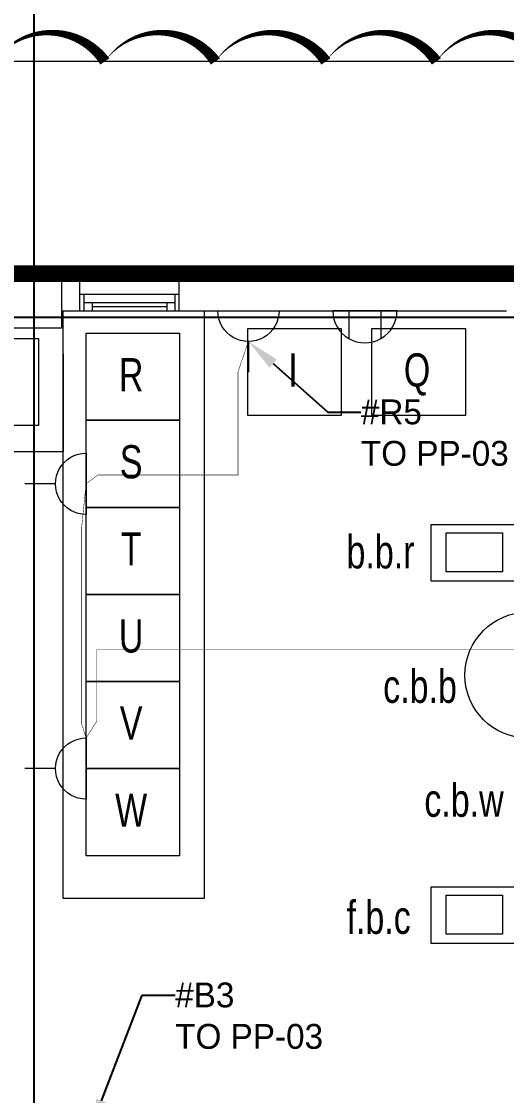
# Model space of a CAD drawing. Header units: metres. Extents: x 75097 to 220695, y -1557923 to -1361206.
# Drawn here: x 202437 to 205363, y -1459931 to -1453452 of the extents above; entities that cross this region are included whole.
import ezdxf
from ezdxf import colors
from ezdxf.entities.mleader import LeaderData, LeaderLine
from ezdxf.math import Vec2, Vec3

# ---------------------------------------------------------------- set-up
doc = ezdxf.new("R2010")
doc.units = ezdxf.units.M
doc.linetypes.add('DASHED2', pattern=[0.375, 0.25, -0.125])
doc.layers.get('0').update_dxf_attribs({"lineweight": 0})
for name, color, linetype, lineweight in [('A-100 - Copy$0$Aluminum', 8, 'Continuous', 0), ('A-100 - Copy$0$Medical Equipment and Furniture', 8, 'Continuous', 0), ('A-100 - Copy$0$Proj', 8, 'Continuous', 0), ('A-100 - Copy$0$Structure', 8, 'Continuous', 9), ('A-100 - Copy$0$Walls', 8, 'Continuous', 0)]:
    doc.layers.add(name, color=color, linetype=linetype, lineweight=lineweight)
doc.layers.add('A-100 - Copy$0$axes', color=8, linetype='Continuous')
for name, color, linetype, lineweight, true_color in [('E-POWR', 7, 'Continuous', 9, 0x4e7e3e), ('EXF', 7, 'Continuous', 0, 0x4e7e3e), ('REV 01', 7, 'Continuous', 0, 0xe41b4d)]:
    doc.layers.add(name, color=color, linetype=linetype, lineweight=lineweight, true_color=true_color)
doc.styles.add('A-100 - Copy$0$X3G_ENTITY_2587EA', font='swisscl.ttf', dxfattribs={"height": 200})
doc.styles.get("Standard").update_dxf_attribs({"font": 'GOTHIC.TTF'})

# ---------------------------------------------------------------- blocks, each defined once
blk = doc.blocks.new('MECH UPDATED')
at = {"layer": 'EXF', "color": 85, "elevation": 0}
for points in [[(101035.6, -1363352.2), (101035.5, -1363739)], [(101035.6, -1363448.9), (101203.1, -1363448.9)], [(101035.5, -1363642.3), (101203, -1363642.4)]]:
    blk.add_lwpolyline(points, dxfattribs=at)
at = {"layer": 'EXF', "color": 85}
blk.add_arc((101035.5, -1363545.6, 0), 193.4, 269.98538, 89.98538, dxfattribs=at)
blk = doc.blocks.new('A-100 - Copy')
at = {"layer": 'A-100 - Copy$0$Aluminum'}
for p, q in [((202788.3, -1455097.7, 0), (203388.3, -1455097.7, 0)), ((202813.3, -1455097.7, 0), (202813.3, -1455197.7, 0)), ((202813.3, -1455147.7, 0), (203363.3, -1455147.7, 0)), ((202863.3, -1455147.7, 0), (202863.3, -1455197.7, 0)), ((203313.3, -1455147.7, 0), (203313.3, -1455197.7, 0)), ((203363.3, -1455097.7, 0), (203363.3, -1455197.7, 0)), ((202788.3, -1455197.7, 0), (203388.3, -1455197.7, 0)), ((203313.3, -1455172.7, 0), (202863.3, -1455172.7, 0))]:
    blk.add_line(p, q, dxfattribs=at)
at = {"layer": 'A-100 - Copy$0$axes'}
for p, q in [((202513.3, -1477297.4, 0), (202513.3, -1451192.7, 0)), ((215795, -1455237.7, 2.4), (83877.8, -1455237.7, 2.4))]:
    blk.add_line(p, q, dxfattribs=at)
at = {"layer": 'A-100 - Copy$0$Medical Equipment and Furniture', "elevation": 0}
for points in [[(202688.3, -1455457.7), (202688.3, -1456047.7), (200288.3, -1456047.7), (200288.3, -1455197.7), (202248.3, -1455197.7)], [(202688.3, -1455197.7), (203538.3, -1455197.7), (203538.3, -1458742.7), (202688.3, -1458742.7), (202688.3, -1455197.7)]]:
    blk.add_lwpolyline(points, dxfattribs=at)
for points in [[(202827, -1455332.2), (203390.8, -1455332.2), (203390.8, -1455857.5), (202827, -1455857.5)], [(203803, -1455303.8), (204366.7, -1455303.8), (204366.7, -1455829.1), (203803, -1455829.1)], [(204551.7, -1455303.8), (205115.5, -1455303.8), (205115.5, -1455829.1), (204551.7, -1455829.1)], [(202827, -1455857.5), (203390.8, -1455857.5), (203390.8, -1456382.7), (202827, -1456382.7)], [(202827, -1456382.7), (203390.8, -1456382.7), (203390.8, -1456908), (202827, -1456908)], [(204907.8, -1456486.7), (206048.7, -1456486.7), (206048.7, -1456828.3), (204907.8, -1456828.3)], [(204998.9, -1456536.1), (205338.7, -1456536.1), (205338.7, -1456771.1), (204998.9, -1456771.1)], [(202827, -1456908), (203390.8, -1456908), (203390.8, -1457433.3), (202827, -1457433.3)], [(202827, -1457433.3), (203390.8, -1457433.3), (203390.8, -1457958.6), (202827, -1457958.6)], [(202827, -1457958.6), (203390.8, -1457958.6), (203390.8, -1458483.8), (202827, -1458483.8)], [(204907.8, -1458672.5), (206048.7, -1458672.5), (206048.7, -1459014.2), (204907.8, -1459014.2)], [(204998.9, -1458722), (205338.7, -1458722), (205338.7, -1458957), (204998.9, -1458957)]]:
    blk.add_lwpolyline(points, close=True, dxfattribs=at)
at = {"layer": 'A-100 - Copy$0$Medical Equipment and Furniture'}
blk.add_lwpolyline([(201976.6, -1455364.1), (202540.4, -1455364.1), (202540.4, -1455889.4), (201976.6, -1455889.4)], close=True, dxfattribs=at)
blk.add_circle((205492.7, -1457394.8, 0), 380.2, dxfattribs=at)
at = {"layer": 'A-100 - Copy$0$Proj'}
blk.add_line((202788.3, -1454972.7, 0), (203388.3, -1454972.7, 0), dxfattribs=at)
blk.add_lwpolyline([(188053.3, -1469902.7), (188053.3, -1471182.7), (211678.3, -1471182.7), (211678.3, -1453692.7), (188053.3, -1453692.7), (188053.3, -1454972.7)], dxfattribs=at)
at = {"layer": 'A-100 - Copy$0$Structure', "elevation": 0}
blk.add_lwpolyline([(202348.3, -1454972.7), (202678.3, -1454972.7), (202678.3, -1455302.7), (202348.3, -1455302.7)], close=True, dxfattribs=at)
at = {"layer": 'A-100 - Copy$0$Walls'}
for p, q in [((202678.3, -1454972.7, 0), (202788.3, -1454972.7, 0)), ((202788.3, -1455197.7, 0), (202788.3, -1454972.7, 0)), ((203388.3, -1454972.7, 0), (205363.3, -1454972.7, 0)), ((203388.3, -1455197.7, 0), (203388.3, -1454972.7, 0)), ((202678.3, -1455197.7, 0), (202788.3, -1455197.7, 0)), ((203388.3, -1455197.7, 0), (205363.3, -1455197.7, 0))]:
    blk.add_line(p, q, dxfattribs=at)
at = {"layer": 'A-100 - Copy$0$Medical Equipment and Furniture', "char_height": 200, "attachment_point": 2, "style": 'A-100 - Copy$0$X3G_ENTITY_2587EA'}
for s, insert in [('I', (204074.8, -1455454.1, 0)), ('Q', (204823.5, -1455454.1, 0)), ('R', (203098.8, -1455482.5, 0)), ('S', (203098.8, -1456007.8, 0)), ('T', (203098.8, -1456533.1, 0)), ('U', (203098.8, -1457058.3, 0)), ('V', (203098.8, -1457583.6, 0)), ('W', (203098.8, -1458108.9, 0))]:
    blk.add_mtext(s, dxfattribs=dict(at, insert=insert))
at = {"layer": 'A-100 - Copy$0$Medical Equipment and Furniture', "char_height": 200, "width": 3575.279, "attachment_point": 2, "style": 'A-100 - Copy$0$X3G_ENTITY_2587EA'}
for s, insert in [('\\pxql;b.b.r', (206185.7, -1456551, 0)), ('\\pxql;c.b.b', (206406.8, -1457362, 0)), ('\\pxql;c.b.w', (206655.3, -1458049.3, 0)), ('\\pxql;f.b.c', (206185.7, -1458755.5, 0))]:
    blk.add_mtext(s, dxfattribs=dict(at, insert=insert))
blk = doc.blocks.new('NORMAL SOCKET')
at = {"layer": 'E-POWR'}
for p, q in [((0, 308), (0, 615)), ((-308, 0), (308, 0))]:
    blk.add_line(p, q, dxfattribs=at)
blk.add_ellipse((0, 0), major_axis=(33, 306), ratio=1, start_param=4.81904, end_param=7.960633, dxfattribs=at)

msp = doc.modelspace()

# ---------------------------------------------------------------- linework, layer by layer
at = {"layer": 'E-POWR', "color": 240, "linetype": 'DASHED2', "ltscale": 500, "true_color": 0xf10e52, "const_width": 100, "elevation": 0}
msp.add_lwpolyline([(159393.3, -1448612.7), (159393.3, -1454972.7), (147820.4, -1454991.2), (147948, -1460991.2), (148420.5, -1460972.7), (148420.5, -1466760.4), (151756.7, -1466760.4), (151498.3, -1475532.7), (159048.3, -1475532.7), (159048.3, -1476893.7), (174041.3, -1476822.7), (174041.3, -1469902.7), (209947.3, -1469902.7), (209947.3, -1454972.7), (173995.3, -1454972.7), (173978.3, -1451323.8), (179573.3, -1451323.8), (179573.3, -1448020.8), (173978.3, -1448045.7)], dxfattribs=at)

# ---------------------------------------------------------------- block references
at = {"layer": 'EXF', "color": 85, "rotation": 270}
msp.add_blockref('MECH UPDATED', (1568054.5, -1354162.1, 0), dxfattribs=at)

# ---------------------------------------------------------------- leaders
at = {"layer": 'E-POWR'}
ml = msp.add_multileader_mtext('Standard', dxfattribs=at)
ml.set_content('#B3\\PTO PP-03', color=256)
ml.set_leader_properties()
ml.build(insert=Vec2(0, 0))
ml.multileader.update_dxf_attribs({"text_right_attachment_type": 6, "dogleg_length": 200, "arrow_head_size": 200})
ctx = ml.context
ctx.base_point, ctx.char_height, ctx.arrow_head_size, ctx.landing_gap_size, ctx.plane_origin = Vec3(203364.6, -1459325.8, 0), 150, 200, 0.09, Vec3(206072.1, -1461857.7, 0)
ctx.right_attachment = 6
notes = []
notes.append((ctx, [(0, (1, 1, 0), (203164.6, -1459325.8, 0), (1, 0), 200, [(0, [(202848.1, -1460149.1, 0)], 0, [])])]))
ctx.mtext.insert, ctx.mtext.width, ctx.mtext.flow_direction = Vec3(203364.7, -1459248.9, 0), 1379.369, 5
for ctx, leaders in notes:
    for number, flags, end, landing, length, lines in leaders:
        leader = LeaderData()
        leader.index, (leader.has_last_leader_line, leader.has_dogleg_vector, leader.attachment_direction) = number, flags
        leader.last_leader_point, leader.dogleg_vector, leader.dogleg_length = Vec3(end), Vec3(landing), length
        for number, points, colour, breaks in lines:
            line = LeaderLine()
            line.index, line.vertices, line.color, line.breaks = number, Vec3.list(points), colors.encode_raw_color(colour), breaks
            leader.lines.append(line)
        ctx.leaders.append(leader)

# ---------------------------------------------------------------- next in the draw order: block references
msp.add_blockref('A-100 - Copy', (0, 0))

# ---------------------------------------------------------------- next in the draw order: linework, layer by layer
at = {"layer": 'E-POWR', "const_width": 3}
msp.add_lwpolyline([(209423.7, -1459803.8), (209308.8, -1459693.3), (209308.8, -1456747.8), (209423.7, -1456656.9), (209317.1, -1456584.7), (206319.9, -1456584.7), (206319.9, -1457232.4), (206218.5, -1457324.8), (206118.3, -1457324.8), (206041.4, -1457239.9), (202891.8, -1457239.9), (202891.8, -1457672.6), (202827, -1457774), (202799.9, -1457687.3), (202799.9, -1456508.1), (202827, -1456240.9), (202897.4, -1456187.8), (203743.2, -1456187.8), (203743.2, -1455565.7), (203806.3, -1455382.3)], dxfattribs=at)
at = {"layer": 'REV 01', "color": 3}
msp.add_lwpolyline([(197606.9, -1453692.7, 0, 66.7, -0.520567), (198273.6, -1453692.7, 0, 66.7, -0.520567), (198940.3, -1453692.7, 0, 66.7, -0.520567), (199606.9, -1453692.7, 0, 66.7, -0.520567), (200273.6, -1453692.7, 0, 66.7, -0.520567), (200940.3, -1453692.7, 0, 66.7, -0.520567), (201607, -1453692.7, 0, 66.7, -0.520567), (202273.7, -1453692.7, 0, 66.7, -0.520567), (202940.4, -1453692.7, 0, 66.7, -0.520567), (203607, -1453692.7, 0, 66.7, -0.520567), (204273.7, -1453692.7, 0, 66.7, -0.520567), (204940.4, -1453692.7, 0, 66.7, -0.520567), (205607.1, -1453692.7, 0, 66.7, -0.520567)], format="xyseb", dxfattribs=at)

# ---------------------------------------------------------------- next in the draw order: block references
at = {"layer": 'E-POWR', "color": 85, "xscale": -0.6, "yscale": 0.6, "zscale": 0.6}
for p, rotation in [((203806.3, -1455197.7, 0), 180), ((202827, -1456240.9, 0), 90), ((202827, -1457958.6, 0), 90)]:
    msp.add_blockref('NORMAL SOCKET', p, dxfattribs=dict(at, rotation=rotation))

# ---------------------------------------------------------------- next in the draw order: leaders
at = {"layer": 'E-POWR'}
ml = msp.add_multileader_mtext('Standard', dxfattribs=at)
ml.set_content('#R5\\PTO PP-03', color=256)
ml.set_leader_properties()
ml.build(insert=Vec2(0, 0))
ml.multileader.update_dxf_attribs({"text_right_attachment_type": 6, "dogleg_length": 200, "arrow_head_size": 200})
ctx = ml.context
ctx.base_point, ctx.char_height, ctx.arrow_head_size, ctx.landing_gap_size, ctx.plane_origin = Vec3(204484.8, -1455808.8, 2.4), 150, 200, 0.09, Vec3(204937.9, -1457209.3, 2.4)
ctx.right_attachment = 6
notes = []
notes.append((ctx, [(0, (1, 1, 0), (204284.8, -1455808.8, 2.4), (1, 0), 200, [(0, [(203806.3, -1455382.3, 2.4)], 0, [])])]))
ctx.mtext.insert, ctx.mtext.width, ctx.mtext.flow_direction = Vec3(204484.9, -1455731.9, 2.4), 1379.369, 5
for ctx, leaders in notes:
    for number, flags, end, landing, length, lines in leaders:
        leader = LeaderData()
        leader.index, (leader.has_last_leader_line, leader.has_dogleg_vector, leader.attachment_direction) = number, flags
        leader.last_leader_point, leader.dogleg_vector, leader.dogleg_length = Vec3(end), Vec3(landing), length
        for number, points, colour, breaks in lines:
            line = LeaderLine()
            line.index, line.vertices, line.color, line.breaks = number, Vec3.list(points), colors.encode_raw_color(colour), breaks
            leader.lines.append(line)
        ctx.leaders.append(leader)

doc.saveas('drawing.dxf')
